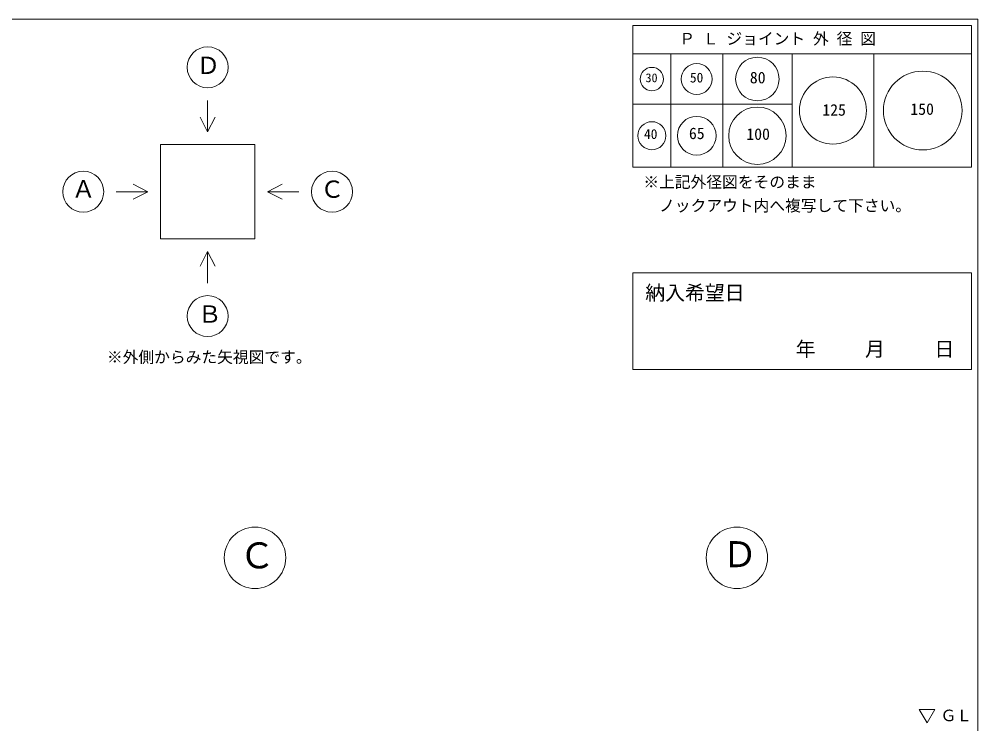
# Model space of a CAD drawing. Units: millimetres, scale not verified. Extents: x -4890 to 18490, y -2307 to 2308.
# Drawn here: x 1846 to 4890, y 70 to 2308 of the extents above; entities that cross this region are included whole.
import ezdxf
from ezdxf.enums import TextEntityAlignment as Align

# ---------------------------------------------------------------- set-up
doc = ezdxf.new("R2010")
doc.units = ezdxf.units.MM
doc.header["$LTSCALE"] = 10
doc.linetypes.add('USER2', pattern=[50.8, 31.75, -6.35, 6.35, -6.35])
for name, color, linetype, lineweight in [('0-2_waku', 7, 'Continuous', 18), ('0-3_gaikei', 7, 'Continuous', 18), ('0-7_center', 7, 'Continuous', 18), ('0-8_hole', 6, 'Continuous', 18), ('0-D_dims', 7, 'Continuous', 18), ('0-E_文字１', 150, 'USER2', 18)]:
    doc.layers.add(name, color=color, linetype=linetype, lineweight=lineweight)
doc.styles.add('ＭＳ ゴシック', font='')
doc.styles.get('ＭＳ ゴシック').set_extended_font_data('MS Gothic')

msp = doc.modelspace()

# ---------------------------------------------------------------- linework, layer by layer
at = {"layer": '0-2_waku'}
for p, q in [((-1230, 2307.55), (4890, 2307.55)), ((3795, 2287.55), (3795, 1837.55)), ((3795, 2287.55), (4870, 2287.55)), ((3795, 2287.55), (4870, 2287.55)), ((3795, 2287.55), (4870, 2287.55)), ((3795, 2287.55), (3795, 1837.55)), ((3795, 2287.55), (4870, 2287.55)), ((3795, 2287.55), (4870, 2287.55)), ((3795, 2287.55), (4870, 2287.55)), ((4870, 2287.55), (4870, 1837.55)), ((4870, 2287.55), (4870, 1837.55)), ((4890, 2307.55), (4890, -1967.45)), ((4890, 2307.55), (4890, -1967.45)), ((3795, 2197.55), (4870, 2197.55)), ((3915, 2197.55), (3915, 1837.55)), ((4080, 2197.55), (4080, 1837.55)), ((4300, 2197.55), (4300, 1837.55)), ((4560, 2197.55), (4560, 1837.55)), ((3795, 2037.55), (4300, 2037.55)), ((3795, 1837.55), (4870, 1837.55)), ((3795, 1837.55), (4870, 1837.55)), ((3795, 1502.26), (3795, 1195.55)), ((3795, 1502.26), (4870, 1502.26)), ((4870, 1502.26), (4870, 1195.55)), ((3795, 1195.55), (4870, 1195.55))]:
    msp.add_line(p, q, dxfattribs=at)
at = {"layer": '0-3_gaikei'}
for p, q in [((2444.61, 2049.77), (2444.61, 1949.77)), ((2444.61, 1949.77), (2420.48, 1996.15)), ((2444.61, 1949.77), (2468.73, 1996.15)), ((2294.61, 1909.77), (2594.61, 1909.77)), ((2294.61, 1909.77), (2294.61, 1609.77)), ((2594.61, 1909.77), (2594.61, 1609.77)), ((2254.61, 1759.77), (2208.23, 1783.9)), ((2634.61, 1759.77), (2680.98, 1783.9)), ((2154.61, 1759.77), (2254.61, 1759.77)), ((2254.61, 1759.77), (2208.23, 1735.64)), ((2294.61, 1609.77), (2594.61, 1609.77)), ((2444.61, 1569.77), (2420.48, 1523.39)), ((2444.61, 1569.77), (2468.73, 1523.39)), ((2444.61, 1469.77), (2444.61, 1569.77))]:
    msp.add_line(p, q, dxfattribs=at)
msp.add_lwpolyline([(2734.61, 1759.77), (2634.61, 1759.77), (2680.98, 1735.64)], dxfattribs=at)
for centre, radius in [((2444.61, 2154.77), 65), ((2049.61, 1759.77), 65), ((2839.61, 1759.77), 65), ((2444.61, 1364.77), 65), ((2595, 597.55), 97.5), ((4125, 597.55), 97.5)]:
    msp.add_circle(centre, radius, dxfattribs=at)
at = {"layer": '0-7_center'}
for centre, radius in [((3997.5, 2117.55), 49), ((4190, 2117.55), 69), ((4715, 2017.55), 125), ((4430, 2017.55), 106.5), ((4190, 1937.55), 91), ((3855, 1937.55), 44.5), ((3997.5, 1937.55), 61.5)]:
    msp.add_circle(centre, radius, dxfattribs=at)
at = {"layer": '0-8_hole', "color": 7}
msp.add_circle((3855, 2117.55), 37, dxfattribs=at)
at = {"layer": '0-E_文字１', "color": 7, "linetype": 'Continuous'}
for p, q in [((4728.74, 73.3), (4703.54, 116.24)), ((4703.54, 116.24), (4753.94, 116.24)), ((4728.74, 73.3), (4753.94, 116.24))]:
    msp.add_line(p, q, dxfattribs=at)

# ---------------------------------------------------------------- texts
at = {"layer": '0-7_center', "style": 'ＭＳ ゴシック'}
for s, height, p in [('50', 31.16, (3975.91, 2097.2)), ('80', 36.66, (4166.18, 2092.86)), ('150', 36.66, (4675.81, 1992.78)), ('125', 36.66, (4396.28, 1990.13)), ('40', 31.16, (3830.27, 1917.95)), ('65', 36.66, (3972.72, 1915.82)), ('100', 36.66, (4155.05, 1913.37))]:
    msp.add_text(s, height=height, dxfattribs=at).set_placement(p, align=Align.BOTTOM_LEFT)
at = {"layer": '0-8_hole', "color": 7, "style": 'ＭＳ ゴシック'}
msp.add_text('30', height=28.04, dxfattribs=at).set_placement((3834.95, 2099.01), align=Align.BOTTOM_LEFT)
at = {"layer": '0-D_dims', "style": 'ＭＳ ゴシック'}
for s, height, p in [('Ｐ Ｌ ジョイント 外 径 図', 36.66, (3941.92, 2216.37)), ('Ｄ', 54.99, (2409.2, 2116.98)), ('Ａ', 54.99, (2013, 1724.83)), ('Ｃ', 54.99, (2802.78, 1723.82)), ('※上記外径図をそのまま', 36.66, (3827.95, 1761.35)), ('\u3000ノックアウト内へ複写して下さい。', 36.66, (3827.95, 1686.35)), ('納入希望日', 46.19, (3834.18, 1401.78)), ('Ｂ', 54.99, (2413.95, 1327.35)), ('\u3000\u3000\u3000年     月     日', 46.19, (4122.89, 1223.32)), ('※外側からみた矢視図です。', 36.66, (2124.81, 1205.4)), ('Ｃ', 82.48, (2545, 539.2)), ('Ｄ', 82.48, (4077.8, 542.92))]:
    msp.add_text(s, height=height, dxfattribs=at).set_placement(p, align=Align.BOTTOM_LEFT)
at = {"layer": '0-E_文字１', "color": 7, "style": 'ＭＳ ゴシック'}
msp.add_text('ＧＬ', height=36.66, dxfattribs=at).set_placement((4771.54, 67.76), align=Align.BOTTOM_LEFT)

doc.saveas('drawing.dxf')
